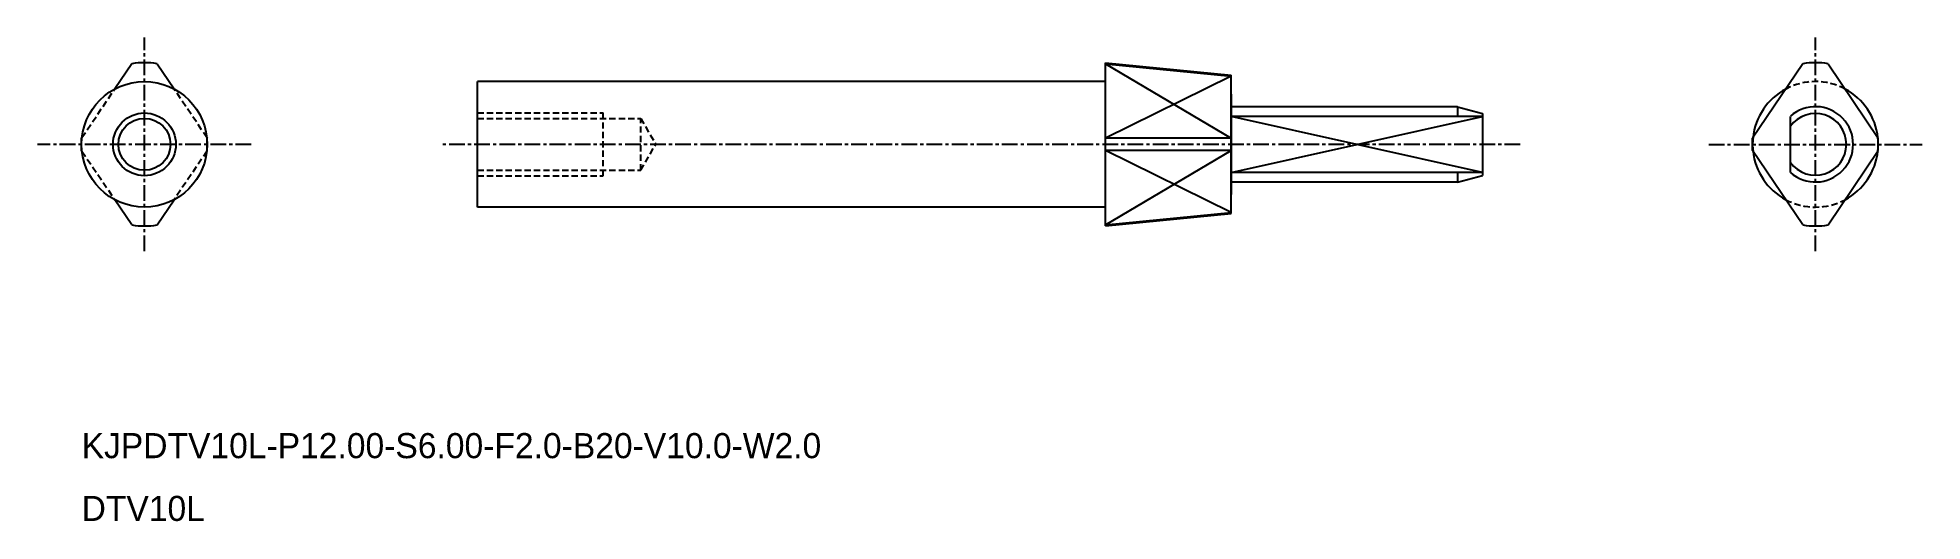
# Model space of a CAD drawing. Extents: x -2033 to -1883, y -834 to -796.
import ezdxf

# ---------------------------------------------------------------- set-up
doc = ezdxf.new("R2010")
doc.units = 0
doc.linetypes.add('CENTER', pattern=[2, 1.25, -0.25, 0.25, -0.25])
doc.linetypes.add('DASHED', pattern=[0.75, 0.5, -0.25])
doc.layers.get('0').update_dxf_attribs({"linetype": 'CONTINUOUS'})
doc.layers.add('CENTER', color=1, linetype='CENTER')

msp = doc.modelspace()

# ---------------------------------------------------------------- linework, layer by layer
at = {"color": 7, "linetype": 'CONTINUOUS'}
for p, q in [((-2025.96, -797.72), (-2027.32, -799.73)), ((-2023.96, -797.72), (-2022.6, -799.73)), ((-1948.46, -810.64), (-1948.46, -797.64)), ((-1948.46, -797.64), (-1938.46, -798.64)), ((-1948.46, -797.72), (-1938.46, -798.72)), ((-1892.96, -797.72), (-1896.96, -803.64)), ((-1890.96, -797.72), (-1886.96, -803.64)), ((-1948.46, -799.14), (-1998.46, -799.14)), ((-1998.46, -809.14), (-1998.46, -799.14)), ((-1938.46, -809.64), (-1938.46, -798.64)), ((-1938.46, -800.14), (-1938.46, -808.14)), ((-1920.46, -801.14), (-1938.46, -801.14)), ((-1918.46, -801.91), (-1938.46, -801.91)), ((-1920.46, -801.14), (-1920.46, -801.91)), ((-1920.46, -801.14), (-1918.46, -801.68)), ((-1918.46, -801.68), (-1918.46, -806.61)), ((-1893.96, -806.38), (-1893.96, -801.91)), ((-2029.93, -803.6), (-2029.96, -803.64)), ((-2029.96, -804.64), (-2029.96, -803.64)), ((-2019.99, -803.6), (-2019.96, -803.64)), ((-2019.96, -804.64), (-2019.96, -803.64)), ((-1938.46, -803.64), (-1948.46, -803.64)), ((-1896.96, -804.64), (-1896.96, -803.64)), ((-1886.96, -804.64), (-1886.96, -803.64)), ((-2029.93, -804.69), (-2029.96, -804.64)), ((-2019.99, -804.69), (-2019.96, -804.64)), ((-1938.46, -804.64), (-1948.46, -804.64)), ((-1892.96, -810.56), (-1896.96, -804.64)), ((-1890.96, -810.56), (-1886.96, -804.64)), ((-1918.46, -806.38), (-1938.46, -806.38)), ((-1920.46, -806.38), (-1920.46, -807.14)), ((-1920.46, -807.14), (-1918.46, -806.61)), ((-1920.46, -807.14), (-1938.46, -807.14)), ((-2025.96, -810.56), (-2027.32, -808.55)), ((-2023.96, -810.56), (-2022.6, -808.55)), ((-1948.46, -809.14), (-1998.46, -809.14)), ((-1948.46, -810.56), (-1938.46, -809.56)), ((-1948.46, -810.64), (-1938.46, -809.64))]:
    msp.add_line(p, q, dxfattribs=at)
at = {"color": 3, "linetype": 'CONTINUOUS'}
for p, q in [((-1948.46, -797.72), (-1938.46, -803.64)), ((-1938.46, -798.72), (-1948.46, -803.64)), ((-1938.46, -806.38), (-1918.46, -801.91)), ((-1918.46, -806.38), (-1938.46, -801.91)), ((-1938.46, -809.56), (-1948.46, -804.64)), ((-1948.46, -810.56), (-1938.46, -804.64))]:
    msp.add_line(p, q, dxfattribs=at)
at = {"color": 3, "linetype": 'DASHED'}
for p, q in [((-2029.93, -803.6), (-2027.32, -799.73)), ((-2019.99, -803.6), (-2022.6, -799.73)), ((-1998.46, -801.64), (-1988.46, -801.64)), ((-1998.46, -802.08), (-1985.46, -802.08)), ((-1988.46, -806.64), (-1988.46, -801.64)), ((-1985.46, -802.08), (-1984.26, -804.14)), ((-1985.46, -806.21), (-1985.46, -802.08)), ((-2029.93, -804.69), (-2027.32, -808.55)), ((-2019.99, -804.69), (-2022.6, -808.55)), ((-1985.46, -806.21), (-1984.26, -804.14)), ((-1998.46, -806.21), (-1985.46, -806.21)), ((-1998.46, -806.64), (-1988.46, -806.64))]:
    msp.add_line(p, q, dxfattribs=at)
at = {"color": 7, "linetype": 'CONTINUOUS'}
for radius in [5, 2.07]:
    msp.add_circle((-2024.96, -804.14), radius, dxfattribs=at)
at = {"color": 3, "linetype": 'CONTINUOUS'}
msp.add_circle((-2024.96, -804.14), 2.5, dxfattribs=at)
at = {"color": 7, "linetype": 'CONTINUOUS'}
for centre, radius, start, end in [((-2024.96, -804.14), 6.5, 81.1501, 98.8499), ((-1891.96, -804.14), 6.5, 81.1501, 98.8499), ((-1891.96, -804.14), 5, 118.177, 173.7546), ((-1891.96, -804.14), 5, 6.2454, 61.823), ((-1891.96, -804.14), 3, 228.1897, 131.8103), ((-1891.96, -804.14), 2.46, 215.7421, 144.2579), ((-1891.96, -804.14), 5, 186.2454, 241.823), ((-1891.96, -804.14), 5, 298.177, 353.7546), ((-2024.96, -804.14), 6.5, 261.1501, 278.8499), ((-1891.96, -804.14), 6.5, 261.1501, 278.8499)]:
    msp.add_arc(centre, radius, start, end, dxfattribs=at)
at = {"color": 3, "linetype": 'DASHED'}
for start, end in [(61.823, 118.177), (173.7546, 186.2454), (353.7546, 6.2454), (241.823, 298.177)]:
    msp.add_arc((-1891.96, -804.14), 5, start, end, dxfattribs=at)
at = {"layer": 'CENTER', "color": 1, "linetype": 'CENTER'}
for p, q in [((-2024.96, -812.64), (-2024.96, -795.64)), ((-1891.96, -812.64), (-1891.96, -795.64)), ((-2016.46, -804.14), (-2033.46, -804.14)), ((-1915.46, -804.14), (-2001.46, -804.14)), ((-1900.46, -804.14), (-1883.46, -804.14))]:
    msp.add_line(p, q, dxfattribs=at)

# ---------------------------------------------------------------- texts
at = {"color": 7, "linetype": 'CONTINUOUS'}
for s, p in [('KJPDTV10L-P12.00-S6.00-F2.0-B20-V10.0-W2.0', (-2029.96, -829.14)), ('DTV10L', (-2029.96, -834.14))]:
    msp.add_text(s, height=2, dxfattribs=at).set_placement(p)

doc.saveas('drawing.dxf')
